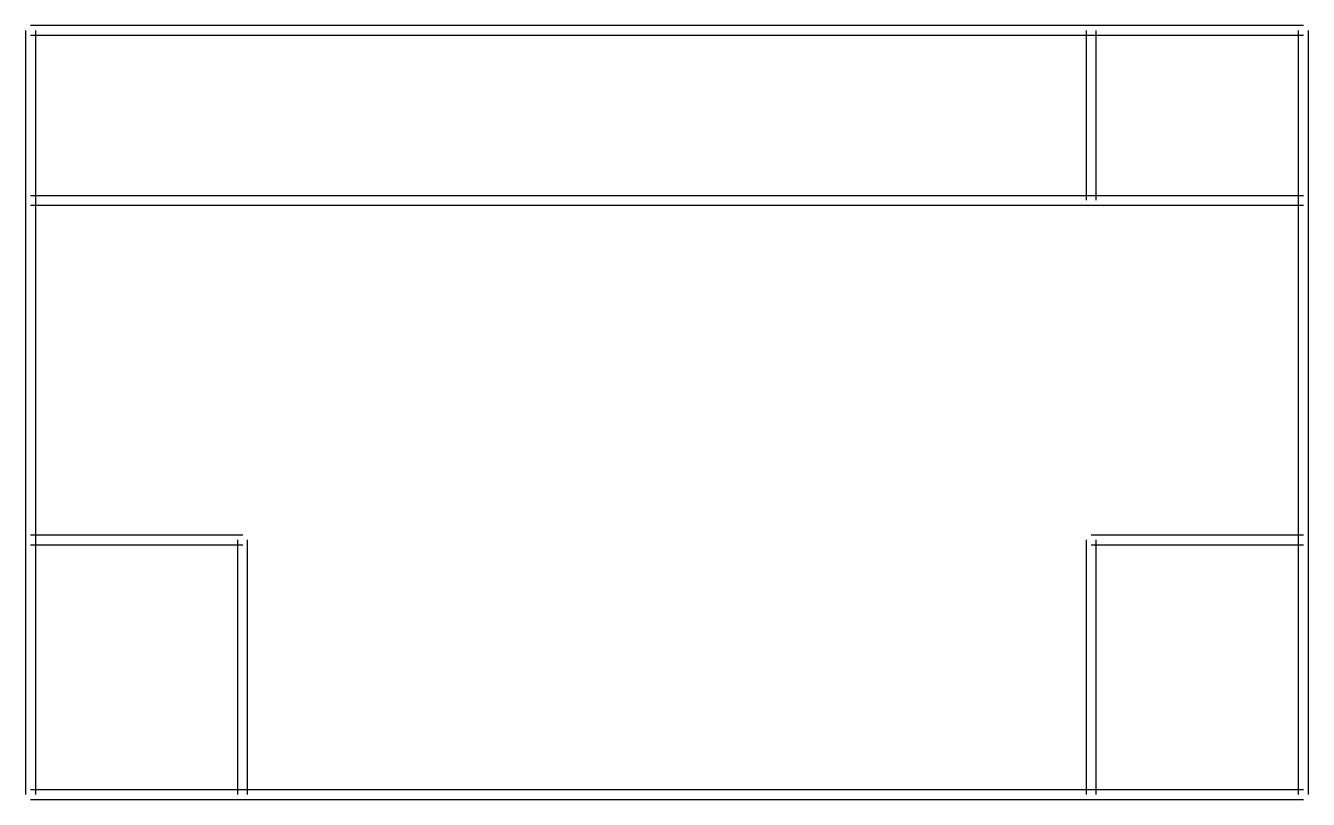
# Model space of a CAD drawing. Header units: metres. Extents: x -115 to 30115, y -115 to 18115.
import ezdxf

# ---------------------------------------------------------------- set-up
doc = ezdxf.new("R2010")
doc.units = ezdxf.units.M

msp = doc.modelspace()

# ---------------------------------------------------------------- linework, layer by layer
at = {"layer": 'WALL'}
for p, q in [((-115, 18000), (-115, 0)), ((30000, 18115), (0, 18115)), ((30000, 17885), (0, 17885)), ((115, 18000), (115, 0)), ((24885, 14000), (24885, 18000)), ((25115, 14000), (25115, 18000)), ((29885, 0), (29885, 18000)), ((30115, 0), (30115, 18000)), ((0, 14115), (30000, 14115)), ((0, 13885), (30000, 13885)), ((0, 6115), (5000, 6115)), ((25000, 6115), (30000, 6115)), ((0, 5885), (5000, 5885)), ((4885, 0), (4885, 6000)), ((5115, 0), (5115, 6000)), ((24885, 0), (24885, 6000)), ((25000, 5885), (30000, 5885)), ((25115, 0), (25115, 6000)), ((0, 115), (30000, 115)), ((0, -115), (30000, -115))]:
    msp.add_line(p, q, dxfattribs=at)

doc.saveas('drawing.dxf')
